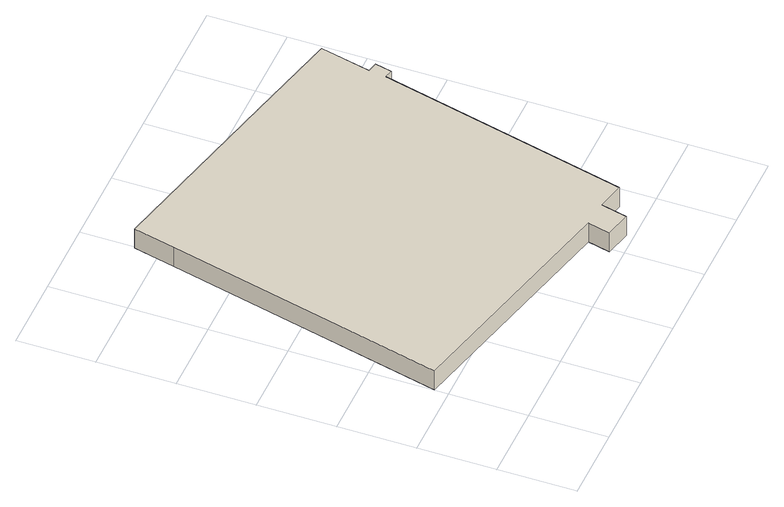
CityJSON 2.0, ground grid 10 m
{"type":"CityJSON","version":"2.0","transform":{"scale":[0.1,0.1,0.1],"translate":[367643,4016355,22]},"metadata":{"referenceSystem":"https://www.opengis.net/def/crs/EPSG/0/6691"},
"CityObjects":{
"building1":{"type":"Building","attributes":{"枝番":1,"利根川水系渡良瀬川洪水浸水想定区域（計画規模）.規模":"L1","利根川水系渡良瀬川洪水浸水想定区域（計画規模）.浸水ランク":"3","利根川水系渡良瀬川洪水浸水想定区域（計画規模）.浸水深":3.84,"利根川水系渡良瀬川洪水浸水想定区域（計画規模）.継続時間":22.4,"利根川水系渡良瀬川洪水浸水想定区域（想定最大規模）.規模":"L2","利根川水系渡良瀬川洪水浸水想定区域（想定最大規模）.浸水ランク":"3","利根川水系渡良瀬川洪水浸水想定区域（想定最大規模）.浸水深":4.13,"利根川水系渡良瀬川洪水浸水想定区域（想定最大規模）.継続時間":35.9,"measuredHeight":3.4,"BuildingDetails.prefecture":"10","BuildingDetails.city":"10207"},"geometry":[{"type":"Solid","lod":"1","boundaries":[[[[0,1,2,3,4,5,6,7,8,9,10,11,12,13]],[[12,14,15,13]],[[11,16,14,12]],[[10,17,16,11]],[[9,18,17,10]],[[8,19,18,9]],[[7,20,19,8]],[[6,21,20,7]],[[5,22,21,6]],[[4,23,22,5]],[[3,24,23,4]],[[2,25,24,3]],[[1,26,25,2]],[[0,27,26,1]],[[13,15,27,0]],[[14,16,17,18,19,20,21,22,23,24,25,26,27,15]]]]}]}
},
"vertices":[
[99,531,1],[341,474,1],[467,444,1],[452,379,1],[465,376,1],[460,354,1],[449,357,1],[372,35,1],[337,43,1],[329,9,1],[296,17,1],[303,46,1],[1,118,1],[86,477,1],[1,118,31],[86,477,31],[303,46,31],[296,17,31],[329,9,31],[337,43,31],[372,35,31],[449,357,31],[460,354,31],[465,376,31],[452,379,31],[467,444,31],[341,474,31],[99,531,31]
]}
